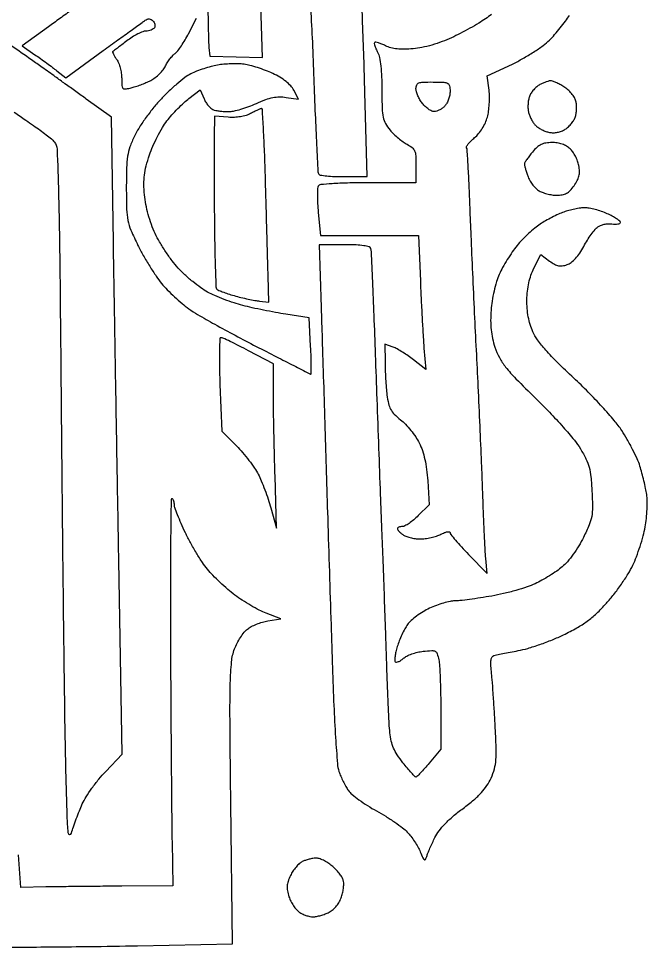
# Model space of a CAD drawing. Extents: x 0 to 41.3, y 0.4 to 52.6.
# Drawn here: x 24.18 to 41.34, y 7.94 to 33.5 of the extents above; entities that cross this region are included whole.
import ezdxf

# ---------------------------------------------------------------- set-up
doc = ezdxf.new("R2010")
doc.units = 0
doc.header["$MEASUREMENT"] = 0

msp = doc.modelspace()

# ---------------------------------------------------------------- linework, layer by layer
for points in [[(25.962439, 33.984769, 0.000071), (25.639742, 33.751714, 0.00007), (25.296891, 33.503957, 0.000094), (24.985484, 33.278766), (24.268153, 32.759833), (24.619604, 32.517366, -0.004371), (24.771979, 32.410265, -0.003194), (24.939399, 32.288763, -0.003226), (25.09658, 32.171581, -0.007118), (25.214742, 32.079625), (25.45843, 31.884351), (26.4851, 32.629525, -0.000097), (26.886877, 32.921024, -0.000137), (27.244315, 33.180098, -0.000076), (27.546504, 33.398929, -0.002005), (27.627956, 33.457399, -0.066321), (27.684851, 33.487463, -0.10498), (27.739223, 33.495375, -0.107824), (27.791089, 33.480488, -0.072894), (27.84062, 33.44362, -0.072671), (27.873229, 33.399851, -0.072105), (27.89206, 33.348466, -0.077822), (27.894707, 33.297575, -0.113032), (27.880256, 33.255171, -0.108938), (27.846018, 33.219904, -0.050749), (27.789239, 33.190217, -0.046915), (27.720694, 33.170015, -0.048248), (27.650231, 33.1632, 0.09554), (27.560901, 33.145973, 0.023792), (27.42494, 33.083853, 0.023447), (27.2734, 32.996474, 0.021646), (27.126474, 32.893081, -0.000406), (26.989978, 32.788087, -0.000601), (26.870134, 32.696285, -0.000263), (26.76758, 32.618009, -0.012069), (26.746121, 32.602452, 0.34969), (26.74087, 32.585165, 0.020257), (26.764901, 32.531128, 0.023637), (26.802059, 32.464105, 0.014384), (26.851871, 32.388447, -0.05954), (26.903892, 32.291403, -0.028921), (26.947588, 32.157442, -0.028196), (26.977457, 32.010924, -0.036197), (26.9874, 31.873764, 0.013176), (26.992658, 31.674261, 0.167053), (27.020371, 31.605625, 0.244696), (27.079259, 31.582375, 0.030157), (27.22005, 31.605706, 0.021359), (27.330054, 31.635822, 0.009759), (27.470989, 31.68401, 0.009644), (27.617691, 31.740617, 0.013109), (27.747612, 31.797667, 0.045081), (27.869911, 31.869339, 0.03178), (27.993519, 31.970059, 0.032223), (28.100244, 32.082548, 0.056597), (28.170612, 32.189576, -0.025071), (28.23062, 32.294707, -0.020254), (28.305022, 32.401317, -0.020705), (28.381896, 32.49423, -0.04854), (28.448309, 32.555015, 0.066303), (28.519738, 32.625196, 0.01622), (28.617027, 32.758808, 0.016333), (28.719414, 32.92058, 0.015646), (28.81258, 33.090993), (29.027241, 33.514607)], [(32.146262, 33.774381, -0.003447), (32.194199, 32.860756, -0.002631), (32.234509, 31.860199, 0.001545), (32.271668, 30.88527, 0.002467), (32.310102, 30.052522, 0.000493), (32.348254, 29.32006, 0.125794), (32.367442, 29.258749, 0.220956), (32.410621, 29.230317, 0.010639), (32.586066, 29.208076, 0.0157), (32.801873, 29.192202, 0.010507), (33.049423, 29.187), (33.687061, 29.187), (33.629259, 31.49235, 0.001782), (33.602061, 32.441994, 0.001796), (33.568154, 33.389013, 0.00175), (33.532756, 34.214003, 0.007254)], [(29.336669, 34.134893, 0.001733), (29.347649, 33.453883, 0.001024), (29.36007, 32.879947, 0.023313), (29.371654, 32.715459), (29.399402, 32.479219), (30.118051, 32.461659), (30.8367, 32.4441), (30.777477, 34.1784, -0.002815)], [(37.087228, 33.614894, -0.007663), (36.926274, 33.500481, -0.015832), (36.740852, 33.381376, -0.007514), (36.495047, 33.239233, -0.007439), (36.233321, 33.098153, -0.010456), (35.995442, 32.980712, -0.021219), (35.73944, 32.873905, -0.018018), (35.461049, 32.78264, -0.018501), (35.18803, 32.714739, -0.029091), (34.949092, 32.67897, -0.017723), (34.705725, 32.665575, -0.032429), (34.507262, 32.674569, -0.039077), (34.340103, 32.706412, -0.049135), (34.192901, 32.762585, 0.017091), (34.091145, 32.809076, 0.02551), (33.999058, 32.842001, 0.023161), (33.924286, 32.860779, 0.251388), (33.895501, 32.852101, 0.245421), (33.886748, 32.824209, 0.027882), (33.902511, 32.757788, 0.028632), (33.932045, 32.675864, 0.019407), (33.974498, 32.58617, -0.070324), (34.026267, 32.440036, -0.02172), (34.062776, 32.208826, -0.018245), (34.085749, 31.909856, -0.009892), (34.093279, 31.541141, 0.006364), (34.099878, 31.047346, 0.044134), (34.127442, 30.80725, 0.078718), (34.191063, 30.638032, 0.045724), (34.315377, 30.459452, 0.02552), (34.41801, 30.349402, 0.018115), (34.54346, 30.236453, 0.018348), (34.671427, 30.13712, 0.036553), (34.780677, 30.070089, -0.046956), (34.91755, 29.982147, -0.129115), (34.986364, 29.891447, -0.084947), (35.017076, 29.755862, -0.013317), (35.0244, 29.480927), (35.0244, 29.0178), (33.718093, 29.0178, 0.004851), (33.150182, 29.01229, 0.011918), (32.733238, 28.994252, 0.008332), (32.422206, 28.968146, 0.233305), (32.355205, 28.92625, 0.130051), (32.335578, 28.861642, 0.009842), (32.332519, 28.67725, 0.013042), (32.339029, 28.454197, 0.009544), (32.35743, 28.20715), (32.416236, 27.5796), (33.753823, 27.5796), (35.09141, 27.5796), (35.14376, 26.33175, 0.001612), (35.167278, 25.811234, 0.001507), (35.194645, 25.279152, 0.0015), (35.221781, 24.806928, 0.005159), (35.243471, 24.500739), (35.290832, 23.917577), (34.958294, 24.180953, 0.014783), (34.814574, 24.288023, 0.01278), (34.657733, 24.391943, 0.012961), (34.510697, 24.478824, 0.036128), (34.402078, 24.52937), (34.1784, 24.614412), (34.179135, 24.130056, 0.008606), (34.183186, 23.913833, 0.005562), (34.194966, 23.663723, 0.005591), (34.211939, 23.419458, 0.010513), (34.231994, 23.2227, 0.025292), (34.273122, 22.987589, 0.06954), (34.332711, 22.83052, 0.071514), (34.432028, 22.698303, 0.027895), (34.603017, 22.5459, -0.034976), (34.739005, 22.421197, -0.020534), (34.884244, 22.254823, -0.020476), (35.016432, 22.075665, -0.032622), (35.112568, 21.9114, -0.034679), (35.19963, 21.702543, -0.026425), (35.266409, 21.463841, -0.023429), (35.314177, 21.190639, -0.016076), (35.343747, 20.877328), (35.384276, 20.223956), (35.085898, 19.925578, -0.020829), (34.961735, 19.81135, -0.024885), (34.835407, 19.714849, -0.024814), (34.722835, 19.645372, -0.126503), (34.65216, 19.6272, 0.038116), (34.600325, 19.623243, 0.057058), (34.556562, 19.611301, 0.074967), (34.526698, 19.593802, 0.226538), (34.5168, 19.573077, 0.155757), (34.525656, 19.545337, 0.027186), (34.56029, 19.501838, 0.027231), (34.608164, 19.453563, 0.021457), (34.66485, 19.406567, 0.073823), (34.743954, 19.363154, 0.028553), (34.863837, 19.326404, 0.027514), (35.00042, 19.300794, 0.030502), (35.134351, 19.291491, 0.03374), (35.275654, 19.299849, 0.02282), (35.434696, 19.327505, 0.023038), (35.586649, 19.368559, 0.041852), (35.705401, 19.417873, -0.024625), (35.801182, 19.461569, -0.048128), (35.88168, 19.484943, -0.079226), (35.936093, 19.486482, -0.376677), (35.955, 19.464946, 0.170944), (35.972934, 19.414022, 0.006394), (36.103966, 19.255266, 0.010923), (36.267804, 19.070208, 0.007397), (36.46212, 18.866289), (36.969239, 18.349632), (36.932071, 18.755766, -0.009755), (36.914783, 18.996273, -0.00148), (36.891045, 19.477495, -0.001658), (36.866587, 20.045796, -0.001434), (36.844605, 20.6424, 0.001843), (36.817148, 21.371436, 0.000733), (36.774325, 22.371412, 0.000726), (36.724972, 23.450236, 0.000913), (36.675983, 24.4494, -0.000848), (36.626562, 25.454688, -0.000652), (36.575904, 26.552239, -0.000659), (36.531232, 27.578516, -0.001571), (36.501449, 28.341, 0.002196), (36.477079, 28.945552, 0.00344), (36.45026, 29.465234, 0.000965), (36.422967, 29.91677, 0.121718), (36.406116, 29.970379, -0.275542), (36.405776, 30.00792, -0.03306), (36.454184, 30.079475, -0.031859), (36.528786, 30.163752, -0.020756), (36.624697, 30.251505, 0.045923), (36.733918, 30.362021, 0.032324), (36.835965, 30.504028, 0.032047), (36.919965, 30.659853, 0.04185), (36.974959, 30.812075, 0.032421), (37.007051, 30.971854, 0.018071), (37.026333, 31.169495, 0.017965), (37.031427, 31.371658, 0.027681), (37.019879, 31.546149), (36.972243, 31.9365), (37.657667, 32.263395, 0.017477), (37.943981, 32.412442, 0.014569), (38.237473, 32.589991, 0.014818), (38.49667, 32.768394, 0.038254), (38.668967, 32.916167, 0.016057), (38.809882, 33.066435, 0.010272), (38.964195, 33.249407, 0.010322), (39.108151, 33.435105, 0.018929), (39.216385, 33.592988, 0.016011)], [(24.055939, 30.947917, 0.001039), (24.366521, 30.730469, 0.002988), (24.583257, 30.581312, -0.008649), (24.757424, 30.458523, -0.008954), (24.925211, 30.331159, -0.008718), (25.066454, 30.215857, -0.0377), (25.143586, 30.139944, -0.17174), (25.224685, 29.935619, -0.003032), (25.262722, 28.733063, -0.003769), (25.297788, 26.786957, -0.000456), (25.338773, 22.5036, 0.000426), (25.367477, 19.485112, 0.000492), (25.400131, 16.60698, 0.00044), (25.432343, 14.168167, 0.002875), (25.456634, 12.9438, 0.001122), (25.491041, 11.707841, 0.016059), (25.518413, 11.268278, 0.336542), (25.563937, 11.218778, 0.386359), (25.616673, 11.2518, -0.013137), (25.671064, 11.427475, -0.006904), (25.747379, 11.64299, -0.006863), (25.831699, 11.861772, -0.010483), (25.911383, 12.048911, -0.034659), (26.014988, 12.241844, -0.015374), (26.17652, 12.481619, -0.015132), (26.363838, 12.726063, -0.019743), (26.550375, 12.937211), (27.001651, 13.4091), (26.909416, 18.6966, -0.000063), (26.870028, 20.970932, -0.000049), (26.827933, 23.433506, -0.00005), (26.789283, 25.721159, -0.000124), (26.761549, 27.397237), (26.705918, 30.810374), (26.021809, 31.30405, 0.000051), (25.735076, 31.510921, 0.000047), (25.439252, 31.724263, 0.000047), (25.17478, 31.914919, 0.000152), (24.9993, 32.041316, 0.002459), (24.817387, 32.170909, 0.000643), (24.524218, 32.37703, 0.000654), (24.189718, 32.610916, 0.000669), (23.8572, 32.842109)], [(22.051156, 8.125879, 0.000873), (24.177785, 8.138174, 0.000878), (26.100837, 8.156025, 0.002602), (27.420107, 8.177456), (30.010114, 8.233014), (29.967294, 12.067678, -0.000904), (29.945967, 14.346411, -0.007977), (29.954425, 15.353099, -0.017248), (29.988691, 15.934702, -0.067972), (30.069987, 16.283361, -0.028774), (30.140916, 16.441197, -0.023864), (30.233661, 16.600365, -0.02452), (30.333018, 16.738267, -0.05779), (30.42284, 16.827475, -0.048784), (30.527322, 16.894301, -0.023254), (30.672809, 16.960152, -0.022795), (30.832503, 17.015379, -0.03001), (30.982637, 17.050116), (31.335094, 17.109663), (30.932551, 17.262466, -0.027317), (30.746238, 17.345091, -0.013008), (30.515762, 17.470416, -0.012851), (30.281066, 17.614232, -0.017811), (30.078968, 17.755807, -0.016107), (29.884473, 17.912737, -0.010892), (29.672688, 18.103379, -0.010982), (29.475862, 18.296791, -0.02143), (29.329263, 18.460827, -0.025162), (29.193485, 18.64466, -0.010666), (29.029471, 18.90366, -0.010522), (28.865771, 19.188154, -0.01355), (28.728099, 19.456517, -0.00855), (28.612259, 19.709234, -0.010862), (28.514459, 19.9465, -0.009007), (28.440882, 20.147292, -0.0835), (28.4256, 20.238163, 0.04027), (28.420953, 20.295767, 0.059581), (28.406962, 20.344421, 0.078336), (28.386428, 20.37751, 0.217961), (28.36215, 20.38864, 0.411131), (28.336274, 20.363068, 0.000238), (28.323723, 19.189584, 0.002429), (28.31666, 17.871928, 0.001456), (28.320435, 16.30669, 0.000314), (28.330265, 14.655471, 0.000355), (28.341827, 13.069616, 0.000323), (28.353489, 11.720857, 0.00194), (28.362735, 11.019018), (28.3833, 9.813337), (26.9874, 9.803578, 0.00041), (26.403334, 9.799016, 0.000377), (25.802736, 9.793378, 0.000376), (25.267189, 9.787544, 0.001247), (24.9147, 9.78256), (24.2379, 9.7713), (24.165456, 10.662291)]]:
    msp.add_lwpolyline(points, format="xyb")
for points in [[(30.3291, 32.257313, 0.026226), (30.171669, 32.26923, 0.013975), (29.976297, 32.268285, 0.013876), (29.776263, 32.256161, 0.020965), (29.60327, 32.233508, 0.022839), (29.43034, 32.195236, 0.013975), (29.230193, 32.1352, 0.014), (29.034913, 32.064499, 0.024099), (28.877272, 31.993427, 0.04345), (28.713823, 31.891274, 0.014492), (28.493288, 31.714963, 0.0143), (28.259185, 31.504617, 0.015826), (28.045526, 31.288012, 0.018199), (27.840655, 31.049903, 0.013765), (27.632881, 30.774643, 0.013968), (27.451908, 30.505012, 0.031153), (27.333324, 30.28841, 0.025832), (27.214326, 29.996398, 0.045119), (27.150963, 29.743111, 0.031674), (27.121959, 29.427472, 0.007076), (27.1143, 28.886287, 0.006999), (27.122585, 28.294408, 0.042676), (27.157148, 27.99065, 0.05192), (27.240785, 27.722501, 0.013268), (27.431721, 27.309042, 0.013881), (27.577275, 27.034119, 0.01033), (27.752456, 26.738759, 0.01046), (27.92938, 26.46689, 0.023197), (28.077846, 26.269232, 0.020076), (28.233481, 26.095585, 0.012113), (28.430835, 25.902033, 0.012126), (28.636576, 25.718948, 0.020741), (28.817925, 25.577773, 0.023595), (29.061317, 25.4208, 0.004263), (29.529428, 25.154574, 0.004587), (30.083564, 24.852276, 0.004139), (30.662388, 24.549496, 0.000152), (31.215165, 24.266357, 0.000242), (31.688434, 24.024414, 0.000047), (32.105981, 23.81126, 0.012163), (32.142888, 23.793541, 0.536756), (32.160875, 23.804868, 0.004211), (32.163947, 24.007431, 0.009686), (32.16083, 24.25422, 0.005553), (32.148, 24.55167), (32.1057, 25.331157), (31.4712, 25.429393, -0.006905), (31.188891, 25.477103, -0.004495), (30.864165, 25.539626, -0.004519), (30.548378, 25.606353, -0.008585), (30.295698, 25.666703, -0.01706), (30.05801, 25.73653, -0.011355), (29.790514, 25.831924, -0.011437), (29.53488, 25.936449, -0.021857), (29.335628, 26.033862, -0.030421), (29.14744, 26.151651, -0.015695), (28.926482, 26.320137, -0.015543), (28.709338, 26.508271, -0.022683), (28.531268, 26.688124, -0.022979), (28.366067, 26.888651, -0.013775), (28.187811, 27.140674, -0.01378), (28.023926, 27.401784, -0.02325), (27.9031, 27.63026, -0.023141), (27.799385, 27.879953, -0.019418), (27.712313, 28.15311, -0.019583), (27.647489, 28.429235, -0.02507), (27.610715, 28.68776, -0.019629), (27.595286, 28.984686, -0.034112), (27.60898, 29.231001, -0.033079), (27.6565, 29.478269, -0.017235), (27.746456, 29.7792, -0.022148), (27.838689, 30.017546, -0.015202), (27.963219, 30.279397, -0.015352), (28.098815, 30.524669, -0.029873), (28.224237, 30.7098, -0.017672), (28.358749, 30.872606, -0.012266), (28.521511, 31.047182, -0.012388), (28.686261, 31.207287, -0.024816), (28.825441, 31.323735), (29.13411, 31.55697), (29.235748, 31.315246, 0.037717), (29.285211, 31.218691, 0.035308), (29.349602, 31.128384, 0.037289), (29.418473, 31.056579, 0.091581), (29.480612, 31.018561, 0.043848), (29.55459, 30.997387, 0.015419), (29.663709, 30.979745, 0.015172), (29.78549, 30.967635, 0.017194), (29.902796, 30.9636, 0.052828), (30.04268, 30.978421, 0.017834), (30.241687, 31.028554, 0.017513), (30.459357, 31.100076, 0.019213), (30.664741, 31.184719, -0.016704), (30.919812, 31.291339, -0.040021), (31.116554, 31.348451, -0.049295), (31.29323, 31.366894, -0.04104), (31.481596, 31.35245), (31.815464, 31.299063), (31.686962, 31.547559, 0.066482), (31.603675, 31.666719, 0.038825), (31.476013, 31.785743, 0.033963), (31.310689, 31.900037, 0.024651), (31.11298, 32.004908, 0.017945), (30.917649, 32.088072, 0.013781), (30.698955, 32.165204, 0.013991), (30.49017, 32.22604, 0.0319)], [(35.489617, 31.771775, -0.00822), (35.789577, 31.763957, -0.113792), (35.893492, 31.735297, -0.227349), (35.941361, 31.669364, -0.045167), (35.954917, 31.520161, -0.04838), (35.944676, 31.414196, -0.035526), (35.913847, 31.300173, -0.036217), (35.868649, 31.195462, -0.064006), (35.814988, 31.118311, -0.046906), (35.750344, 31.059109, -0.039423), (35.672057, 31.009046, -0.041132), (35.592577, 30.974699, -0.081605), (35.525028, 30.9636, -0.109577), (35.455204, 30.979088, -0.041074), (35.367622, 31.02908, -0.038241), (35.277908, 31.101215, -0.037674), (35.19974, 31.186509, -0.034974), (35.132629, 31.285325, -0.029832), (35.075906, 31.397817, -0.030933), (35.036694, 31.506744, -0.071043), (35.0244, 31.592834, -0.096778), (35.043864, 31.692452, -0.207319), (35.098679, 31.746251, -0.085267), (35.21458, 31.769392, -0.009142)], [(38.7045, 31.808037, 0.069436), (38.658797, 31.801146, 0.015171), (38.583036, 31.776153, 0.015523), (38.496445, 31.741565, 0.014337), (38.409805, 31.700805, 0.057107), (38.32372, 31.644097, 0.037783), (38.238804, 31.561407, 0.037849), (38.167527, 31.467156, 0.05848), (38.122702, 31.375533, 0.043707), (38.09716, 31.275843, 0.028036), (38.084348, 31.157004, 0.02812), (38.084927, 31.038283, 0.046232), (38.100274, 30.939096, 0.035979), (38.13086, 30.846125, 0.025344), (38.177798, 30.746535, 0.025694), (38.232742, 30.655391, 0.047919), (38.287543, 30.588943, 0.048489), (38.35422, 30.534081, 0.025658), (38.446135, 30.478947, 0.025281), (38.546825, 30.431737, 0.03551), (38.641104, 30.400819, 0.055657), (38.74589, 30.386617, 0.043334), (38.860707, 30.393873, 0.042526), (38.974985, 30.421201, 0.047972), (39.078221, 30.466759, 0.051696), (39.16664, 30.529186, 0.035219), (39.253481, 30.616562, 0.035498), (39.326088, 30.713889, 0.058017), (39.371186, 30.806286, 0.045235), (39.396476, 30.906261, 0.028098), (39.408707, 31.026746, 0.02808), (39.407355, 31.148022, 0.044681), (39.391183, 31.250444, 0.074977), (39.349873, 31.349366, 0.038333), (39.271309, 31.458978, 0.03688), (39.170748, 31.56222, 0.044352), (39.06178, 31.642708, 0.012876), (38.951177, 31.706298, 0.015661), (38.844348, 31.759855, 0.014272), (38.752685, 31.799136, 0.097134)], [(30.806132, 31.044813, 0.083324), (30.773193, 31.037139, 0.007846), (30.6968, 31.003862, 0.009879), (30.606548, 30.960679, 0.007618), (30.509811, 30.910161, -0.050446), (30.385102, 30.858066, -0.032634), (30.232655, 30.822429, -0.030793), (30.065566, 30.805186, -0.030167), (29.896461, 30.808408), (29.5254, 30.837919), (29.513813, 30.28741, 0.005003), (29.510316, 29.970563, 0.00089), (29.510758, 29.377786, 0.000962), (29.513849, 28.683051, 0.000867), (29.519682, 27.963876, 0.002114), (29.529313, 27.279484, 0.003334), (29.543976, 26.692316, 0.000858), (29.561054, 26.180427, 0.130358), (29.577874, 26.124938, 0.150363), (29.614001, 26.093333, 0.011251), (29.735849, 26.042141, 0.014773), (29.887004, 25.987701, 0.010664), (30.058456, 25.935636, 0.008292), (30.245463, 25.886507, 0.007128), (30.44365, 25.840923, 0.007194), (30.624746, 25.804698, 0.020461), (30.7521, 25.786475), (31.0059, 25.7607), (30.98644, 26.4798, 0.000102), (30.975621, 26.876604, 0.000023), (30.957008, 27.55303, 0.000024), (30.935447, 28.333961, 0.000023), (30.913573, 29.12355, 0.002633), (30.889211, 29.861317, 0.004397), (30.859981, 30.481839, 0.000778), (30.828772, 31.024771, 0.415277)], [(38.738368, 30.1176, 0.038971), (38.571211, 30.104552, 0.074583), (38.443094, 30.06426, 0.071418), (38.328899, 29.986774, 0.033142), (38.20442, 29.857309, 0.011481), (38.120534, 29.752838, 0.015423), (38.049737, 29.654242, 0.012502), (37.996066, 29.569933, 0.136307), (37.9854, 29.531533, 0.060507), (37.990176, 29.492211, 0.007505), (38.012111, 29.408662, 0.008766), (38.041512, 29.309879, 0.007153), (38.07633, 29.205207, 0.044855), (38.125932, 29.095633, 0.031441), (38.199944, 28.98207, 0.031857), (38.285386, 28.881479, 0.055788), (38.369454, 28.811882, 0.052002), (38.467994, 28.761065, 0.027748), (38.598414, 28.718317, 0.027306), (38.737859, 28.689082, 0.038033), (38.864963, 28.6794, 0.041863), (39.019453, 28.692358, 0.082259), (39.135738, 28.732383, 0.078668), (39.236178, 28.809162, 0.0356), (39.341892, 28.937262, 0.033489), (39.428586, 29.078086, 0.063834), (39.475017, 29.202431, 0.065912), (39.487765, 29.331764, 0.038033), (39.470657, 29.487496, 0.041784), (39.436391, 29.611808, 0.030167), (39.378676, 29.743588, 0.030685), (39.307997, 29.862991, 0.056297), (39.234552, 29.948734, 0.059683), (39.137649, 30.019506, 0.045917), (39.01794, 30.072936, 0.043125), (38.882404, 30.106368, 0.03893)], [(39.6351, 28.335429, 0.032769), (39.515057, 28.326671, 0.015366), (39.361486, 28.300456, 0.015151), (39.201606, 28.263005, 0.020562), (39.060046, 28.218979, 0.021002), (38.913701, 28.159739, 0.011231), (38.737936, 28.07503, 0.011163), (38.562112, 27.980369, 0.0171), (38.414622, 27.889859, 0.027604), (38.268617, 27.781198, 0.013864), (38.096168, 27.629117, 0.013722), (37.926049, 27.461536, 0.019751), (37.785743, 27.303477, 0.020216), (37.655697, 27.130999, 0.012554), (37.516631, 26.918978, 0.01259), (37.389718, 26.702486, 0.022149), (37.297506, 26.516724, 0.031793), (37.224211, 26.317728, 0.016015), (37.156096, 26.05888, 0.015837), (37.102566, 25.785868, 0.022633), (37.073831, 25.54073, 0.018539), (37.064106, 25.257756, 0.025726), (37.077839, 25.004436, 0.02716), (37.116454, 24.765018, 0.024946), (37.181583, 24.524167, 0.04527), (37.302268, 24.242228, 0.044398), (37.472384, 23.984643, 0.026178), (37.754113, 23.66649, 0.005397), (38.285145, 23.1381, -0.009062), (38.671288, 22.748203, -0.009183), (39.041304, 22.346267, -0.009016), (39.350297, 21.985078, -0.03669), (39.517308, 21.749297, -0.02236), (39.667029, 21.474081, -0.047684), (39.751852, 21.247511, -0.04043), (39.799927, 20.986457, -0.012216), (39.830909, 20.584203, -0.010769), (39.844231, 20.153241, -0.048036), (39.822366, 19.901499, -0.053407), (39.753813, 19.671223, -0.015354), (39.599687, 19.332267, -0.022961), (39.472977, 19.102179, -0.019163), (39.318286, 18.869947, -0.019705), (39.158438, 18.666242, -0.043561), (39.017931, 18.527526, -0.021819), (38.86735, 18.413461, -0.01151), (38.671352, 18.284591, -0.011431), (38.464287, 18.161662, -0.017288), (38.278223, 18.065192, -0.030235), (38.062337, 17.978138, -0.011753), (37.754466, 17.883125, -0.011584), (37.415324, 17.795564, -0.014085), (37.093823, 17.729947, -0.005001), (36.784964, 17.679101, -0.005448), (36.483845, 17.635972, -0.00513), (36.225372, 17.604515, -0.026638), (36.0819, 17.596244, 0.052583), (35.955104, 17.582318, 0.018049), (35.775925, 17.53646, 0.01771), (35.580476, 17.471242, 0.019577), (35.396683, 17.394265, 0.026815), (35.218871, 17.29956, 0.022583), (35.041357, 17.181174, 0.023186), (34.889026, 17.058068, 0.056724), (34.792884, 16.950941, 0.03061), (34.71909, 16.832421, 0.015139), (34.6395, 16.673939, 0.014964), (34.566605, 16.503996, 0.021165), (34.512796, 16.348405, 0.017091), (34.475568, 16.206436, 0.024223), (34.452984, 16.077832, 0.021945), (34.444472, 15.97364, 0.208712), (34.460427, 15.932973, 0.239608), (34.493329, 15.92225, 0.062642), (34.548354, 15.938098, 0.049518), (34.614322, 15.974522, 0.033041), (34.682048, 16.028124, -0.070105), (34.771714, 16.088888, -0.028045), (34.908657, 16.14671, -0.02708), (35.065491, 16.193393, -0.030739), (35.219973, 16.220499, -0.013124), (35.456227, 16.240866, -0.140452), (35.549227, 16.220135, -0.192359), (35.602913, 16.155393, -0.028719), (35.646406, 15.988419, -0.034481), (35.667809, 15.822728, -0.004796), (35.685104, 15.476666, -0.005471), (35.697185, 15.065908, -0.004615), (35.7012, 14.631004), (35.7012, 13.547558), (35.38395, 13.166472, -0.005962), (35.259304, 13.020325, -0.009123), (35.147467, 12.896938, -0.004306), (35.050486, 12.795552, -0.194241), (35.0244, 12.78405, -0.214802), (34.99847, 12.794757, -0.004587), (34.902543, 12.89838, -0.009737), (34.792039, 13.02483, -0.006309), (34.668966, 13.175135, -0.022886), (34.514291, 13.388292, -0.043078), (34.413185, 13.5752, -0.046222), (34.350015, 13.767506, -0.031034), (34.31246, 13.995928, -0.012019), (34.292909, 14.249773, -0.001821), (34.267879, 14.758214, -0.00204), (34.242961, 15.358775, -0.001764), (34.221601, 15.9894, 0.000843), (34.197871, 16.730276, 0.000407), (34.165119, 17.678756, 0.000404), (34.129381, 18.667201, 0.00058), (34.096007, 19.5426, -0.000457), (34.059236, 20.500884, -0.000202), (34.012335, 21.766787, -0.0002), (33.963716, 23.108228, -0.00027), (33.920849, 24.3225, 0.000932), (33.88137, 25.400281, 0.001469), (33.84304, 26.325273, 0.000342), (33.806508, 27.1359, 0.061116), (33.792254, 27.22005, 0.251785), (33.743545, 27.268973, 0.037233), (33.602708, 27.300445, 0.027307), (33.387375, 27.320055, 0.009055), (33.070177, 27.3258), (32.379645, 27.3258), (32.435042, 25.61265, -0.000232), (32.462122, 24.762976, -0.000089), (32.498981, 23.582647, -0.000088), (32.538515, 22.30209, -0.000109), (32.574917, 21.1077, 0.000152), (32.613239, 19.853883, 0.000096), (32.658762, 18.38827, 0.000096), (32.704112, 16.946039, 0.000176), (32.741717, 15.770465, 0.002974), (32.781213, 14.739139, 0.004822), (32.82845, 13.863105, 0.003148), (32.878314, 13.149955, 0.062816), (32.921959, 12.936365, 0.020245), (32.970829, 12.809435, 0.013023), (33.037169, 12.666317, 0.013091), (33.109522, 12.529445, 0.023883), (33.176658, 12.422412, 0.066664), (33.275914, 12.31395, 0.016223), (33.467402, 12.164067, 0.016345), (33.700161, 12.005173, 0.015625), (33.946268, 11.859299, -0.012697), (34.19761, 11.712305, -0.011996), (34.446051, 11.550038, -0.012045), (34.659012, 11.395852, -0.040407), (34.787083, 11.280887, -0.02732), (34.883513, 11.167299, -0.016792), (34.984887, 11.023993, -0.016821), (35.0759, 10.87503, -0.028672), (35.14031, 10.7442, 0.007692), (35.214649, 10.575721, 0.131075), (35.252926, 10.529492, 0.451852), (35.284858, 10.536977, 0.047007), (35.318612, 10.6173, -0.020273), (35.350143, 10.705198, -0.005747), (35.406259, 10.839249, -0.00578), (35.473192, 10.989332, -0.006083), (35.542474, 11.135271, -0.049352), (35.65395, 11.315464, -0.028922), (35.819536, 11.507928, -0.024651), (36.037324, 11.712127, -0.015754), (36.308826, 11.928291, 0.014383), (36.603434, 12.161534, 0.031703), (36.811057, 12.359588, 0.039685), (36.960941, 12.55023, 0.042644), (37.07479, 12.757786, 0.036399), (37.165678, 13.011726, 0.048382), (37.20817, 13.253111, 0.028109), (37.215215, 13.582886, 0.004863), (37.187393, 14.206667, 0.002032), (37.161881, 14.643301, 0.002089), (37.133038, 15.075706, 0.00202), (37.104944, 15.450492, 0.008854), (37.083537, 15.671484, -0.014877), (37.067096, 15.865532, -0.052848), (37.07343, 15.990033, -0.097019), (37.101275, 16.066349, -0.190428), (37.151895, 16.104923, -0.01743), (37.224101, 16.12259, -0.001838), (37.394227, 16.157327, -0.002272), (37.597258, 16.197048, -0.001821), (37.8162, 16.238025, 0.026407), (38.075691, 16.299927, 0.012103), (38.407023, 16.406494, 0.011948), (38.751225, 16.53577, 0.016156), (39.055313, 16.669924, 0.016652), (39.419064, 16.859803, 0.030131), (39.700908, 17.042307, 0.031068), (39.953021, 17.253369, 0.019037), (40.223977, 17.530789, 0.018821), (40.425232, 17.770746, 0.013296), (40.633573, 18.054296, 0.013445), (40.818464, 18.336379, 0.027401), (40.945072, 18.56895, 0.020407), (41.0447, 18.802684, 0.012376), (41.144223, 19.086407, 0.012392), (41.229169, 19.373336, 0.021285), (41.283703, 19.616651, 0.017916), (41.316902, 19.84872, 0.014414), (41.336406, 20.100072, 0.014656), (41.340913, 20.333541, 0.035735), (41.326921, 20.504951, 0.014008), (41.296962, 20.668753, 0.006865), (41.25012, 20.875653, 0.006805), (41.195523, 21.089486, 0.009817), (41.140976, 21.2769, 0.029544), (41.064977, 21.47763, 0.012553), (40.940846, 21.737177, 0.012369), (40.794159, 22.008291, 0.015854), (40.645293, 22.2498, 0.029379), (40.440859, 22.522755, 0.009853), (40.111818, 22.896942, 0.00967), (39.726523, 23.302055, 0.010191), (39.332399, 23.684794, -0.007493), (38.889281, 24.110492, -0.016752), (38.568575, 24.449979, -0.021693), (38.344575, 24.726935, -0.055112), (38.214776, 24.950211, -0.031672), (38.142848, 25.145349, -0.026786), (38.091359, 25.359205, -0.025686), (38.061297, 25.586764, -0.023545), (38.053523, 25.822944, -0.023852), (38.06826, 26.060824, -0.027474), (38.105488, 26.285087, -0.028757), (38.164975, 26.494372, -0.0322), (38.246328, 26.68743), (38.432151, 27.059505), (38.674462, 26.880357, 0.029233), (38.808766, 26.792712, 0.079317), (38.91479, 26.75263, 0.08996), (39.01995, 26.750138, 0.045365), (39.149036, 26.782605, 0.078912), (39.262979, 26.844051, 0.043957), (39.379732, 26.950641, 0.037199), (39.495752, 27.09749, 0.024494), (39.607478, 27.281653, -0.015339), (39.705414, 27.449956, -0.015781), (39.812608, 27.610314, -0.015706), (39.91406, 27.743158, -0.062233), (39.988178, 27.814009, -0.069175), (40.064213, 27.85559, -0.038604), (40.16565, 27.885324, -0.037671), (40.274935, 27.899907, -0.049609), (40.37535, 27.895709, 0.029683), (40.464514, 27.888419, 0.04929), (40.539659, 27.894161, 0.067096), (40.591494, 27.910695, 0.289733), (40.608, 27.936788, 0.230476), (40.589848, 27.974076, 0.020344), (40.502382, 28.037052, 0.023351), (40.386201, 28.106167, 0.015965), (40.24845, 28.174078, 0.023238), (40.092184, 28.236427, 0.018986), (39.919964, 28.288797, 0.019393), (39.757575, 28.324847, 0.04678)], [(29.700829, 24.7878, 0.402078), (29.668363, 24.756657, 0.004739), (29.657983, 24.433742, 0.010275), (29.65713, 24.027952, 0.004992), (29.67187, 23.509632), (29.720993, 22.231464), (30.123091, 21.829367, -0.018884), (30.291001, 21.64827, -0.013998), (30.463056, 21.43632, -0.014193), (30.614386, 21.226792, -0.030729), (30.715771, 21.055984, -0.019788), (30.799842, 20.874908, -0.009012), (30.895946, 20.632232, -0.008908), (30.988185, 20.372494, -0.012105), (31.061507, 20.1348), (31.216659, 19.5849), (31.17473, 21.015462, -0.001335), (31.158556, 21.622643, -0.001133), (31.144636, 22.264126, -0.001142), (31.134615, 22.848521, -0.003212), (31.131165, 23.257362), (31.129529, 24.0687), (30.45422, 24.42825, 0.004466), (30.189801, 24.566016, 0.006527), (29.954347, 24.682182, 0.003445), (29.753838, 24.776183, 0.108294)], [(32.289559, 10.569274, 0.035704), (32.205733, 10.560651, 0.019746), (32.105099, 10.538846, 0.019603), (32.00437, 10.508561, 0.02971), (31.919796, 10.47373, 0.072186), (31.838782, 10.418993, 0.031516), (31.748304, 10.325585, 0.030367), (31.663108, 10.21252, 0.035506), (31.597048, 10.095535, 0.028098), (31.531267, 9.934076, 0.065468), (31.50538, 9.806337, 0.066816), (31.513643, 9.677853, 0.030287), (31.556777, 9.514541, 0.037104), (31.607079, 9.393185, 0.029514), (31.678311, 9.270527, 0.030368), (31.758367, 9.164309, 0.063386), (31.834898, 9.094762, 0.042547), (31.918796, 9.046058, 0.029197), (32.020951, 9.004954, 0.029512), (32.124768, 8.976761, 0.051586), (32.213325, 8.9676, 0.047476), (32.305995, 8.976419, 0.022073), (32.42362, 9.004445, 0.021635), (32.545469, 9.045001, 0.028178), (32.652755, 9.093029, 0.057988), (32.759254, 9.164814, 0.045735), (32.856151, 9.264653, 0.044281), (32.936306, 9.384229, 0.045846), (32.993076, 9.5147, 0.029048), (33.026599, 9.640365, 0.026534), (33.046573, 9.772923, 0.027501), (33.051572, 9.893262, 0.073596), (33.037901, 9.977756, 0.069378), (33.000245, 10.056539, 0.023818), (32.925377, 10.158787, 0.023142), (32.83098, 10.265136, 0.024776), (32.729187, 10.359784, 0.032747), (32.617751, 10.441725, 0.03098), (32.494542, 10.510098, 0.032468), (32.377894, 10.556658, 0.086714)]]:
    msp.add_lwpolyline(points, format="xyb", close=True)

doc.saveas('drawing.dxf')
